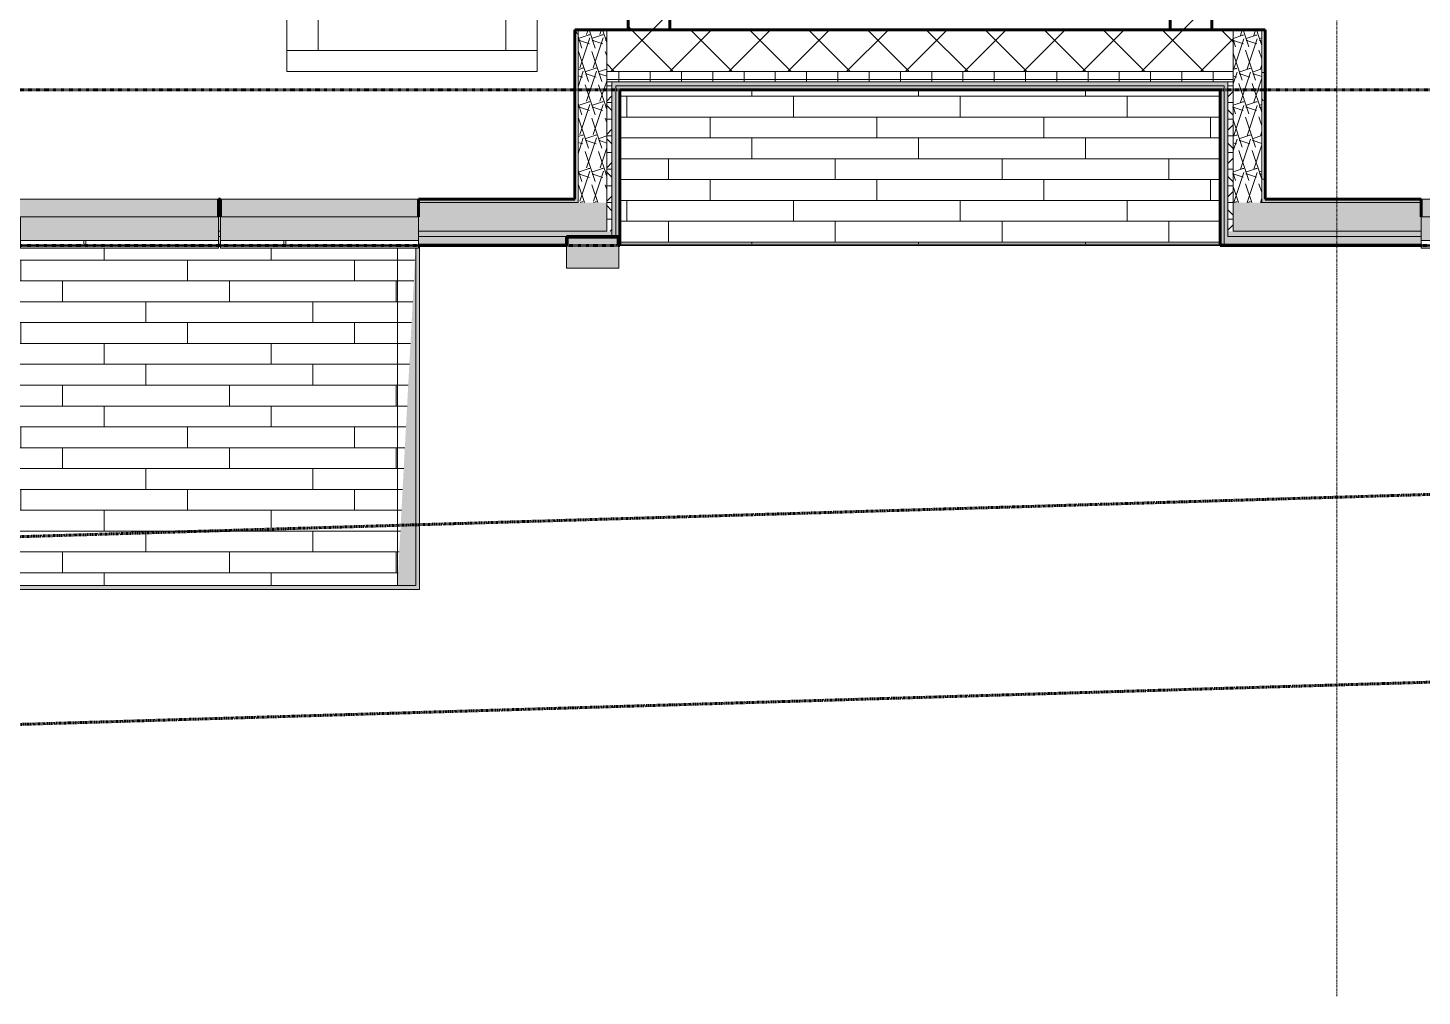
# Model space of a CAD drawing. Header units: inches. Extents: x -4061 to -1937, y 9836 to 11171.
# Drawn here: x -2751.5 to -2484, y 9836.2 to 10022 of the extents above; entities that cross this region are included whole.
import ezdxf

# ---------------------------------------------------------------- set-up
doc = ezdxf.new("R2010")
doc.units = ezdxf.units.IN
doc.header["$MEASUREMENT"] = 0
for name, pattern in [('Dash 1_16_', [0.125, 0.0625, -0.0625]), ('Double Dash 3_8_', [1, 0.375, -0.125, 0.125, -0.125, 0.125, -0.125]), ('Grid Line 1_2_', [0.875, 0.5, -0.125, 0.125, -0.125])]:
    doc.linetypes.add(name, pattern=pattern)
for name, color, linetype, lineweight in [('0-1', 7, 'Continuous', 5), ('0-2', 250, 'Continuous', 9), ('0-3', 10, 'Double Dash 3_8_', 60), ('A-CLNG-1', 7, 'Continuous', 18), ('A-CLNG-PATT-1', 35, 'Continuous', 18), ('A-FLOR-2', 7, 'Continuous', 18), ('A-FLOR-PATT-1', 251, 'Continuous', 9), ('A-GENM-1', 247, 'Continuous', 9), ('A-GENM-2', 10, 'Continuous', 60), ('A-GENM-3', 250, 'Continuous', 9), ('A-GLAZ-1', 27, 'Continuous', 18), ('A-GLAZ-2', 7, 'Continuous', 18), ('A-GLAZ-5', 251, 'Continuous', 9), ('A-WALL-1', 8, 'Continuous', 5), ('A-WALL-2', 10, 'Continuous', 60), ('A-WALL-3', 7, 'Continuous', 18), ('A-WALL-5', 23, 'Continuous', 18), ('A-WALL-6', 243, 'Continuous', 5), ('A-WALL-7', 9, 'Continuous', 18), ('A-WALL-PATT-2', 253, 'Continuous', 9), ('A-WALL-PATT-3', 252, 'Continuous', 9), ('C-PROP-LINE-1', 10, 'Double Dash 3_8_', 60), ('C-PROP-LINE-2', 91, 'Dash 1_16_', 60), ('I-FURN', 30, 'Continuous', 9), ('I-FURN-1', 250, 'Continuous', 9), ('S-GRID-1', 1, 'Grid Line 1_2_', 9)]:
    doc.layers.add(name, color=color, linetype=linetype, lineweight=lineweight)
pattern_1 = [(0, (-88.066, -241.96), (20.48, 5.12), [0.845, -14.515, 0.845, -14.515, -81.92]), (0, (-88.066, -241.96), (20.48, 5.12), [-30.72, 0.845, -29.875, 0.845, -14.515, -35.84]), (0, (-88.066, -241.96), (20.48, 5.12), [-76.8, 0.845, -9.395, 0.845, -24.755]), (120, (-80.386, -239.4), (-14.67405, 15.1762003), [0.845, -14.515, 0.845, -14.515, -81.92]), (120, (-80.386, -239.4), (-14.67405, 15.1762003), [-30.72, 0.845, -29.875, 0.845, -14.515, -35.84]), (120, (-80.386, -239.4), (-14.67405, 15.1762003), [-76.8, 0.845, -9.395, 0.845, -24.755]), (240, (-77.826, -229.16), (-5.80595, -20.2962003), [0.845, -14.515, 0.845, -14.515, -81.92]), (240, (-77.826, -229.16), (-5.80595, -20.2962003), [-30.72, 0.845, -29.875, 0.845, -14.515, -35.84]), (240, (-77.826, -229.16), (-5.80595, -20.2962003), [-76.8, 0.845, -9.395, 0.845, -24.755])]
pattern_2 = [(161.57, (-87.746, -241.64), (-2.560496185, -0.000537386), [0, -18.214, 2.022, 0]), (18.43, (-88.386, -241.64), (-2.560496185, 0.000537386), [0, -18.214, 2.022, 0]), (108.43, (-87.746, -241.64), (1.27922091, -6.400876726), [6.07, -14.166]), (71.57, (-88.386, -241.64), (1.27922091, 6.400876726), [6.07, -14.166])]
pattern_3 = [(0, (-88.066, -241.96), (0, 3.199), []), (315, (-88.066, -241.96), (3.1989511, 0), [4.524, -4.524]), (45, (-88.066, -241.96), (3.1989511, 0), [4.524, -4.524])]
pattern_4 = [(45, (-88.066, -241.96), (-5.656854, 5.656854), []), (135, (-88.066, -241.96), (-5.656854, -5.656854), [])]

# ---------------------------------------------------------------- blocks, each defined once
blk = doc.blocks.new('Couch-Both_Arms-Generic - 2-1352635-ENLARGED RCP - 2ND FLOOR PLAN - WEST')
at = {"layer": 'I-FURN'}
for p, q in [((-24, 13.5), (24, 13.5)), ((-18, 13.5), (-24, 13.5)), ((-24, 13.5), (-24, -17.5)), ((18, 13.5), (-18, 13.5)), ((-18, 13.5), (-18, -18.5)), ((-18, -17.5), (-18, 13.5)), ((18, -18.5), (18, 13.5)), ((24, 13.5), (18, 13.5)), ((18, 13.5), (18, -17.5)), ((24, -17.5), (24, 13.5)), ((-24, -17.5), (-18, -17.5)), ((-18, -18.5), (18, -18.5)), ((18, -17.5), (24, -17.5))]:
    blk.add_line(p, q, dxfattribs=at)
at = {"layer": 'I-FURN-1'}
for p, q in [((24, 17.5), (-24, 17.5)), ((-24, 17.5), (-24, -17.5)), ((24, -17.5), (24, 17.5)), ((-24, -17.5), (24, -17.5))]:
    blk.add_line(p, q, dxfattribs=at)
blk = doc.blocks.new('CTR - 1st Phase - Unit Layouts_rvt-1-ENLARGED RCP - 2ND FLOOR PLAN - WEST')
at = {"layer": '0-2', "rotation": 180}
blk.add_blockref('Couch-Both_Arms-Generic - 2-1352635-ENLARGED RCP - 2ND FLOOR PLAN - WEST', (-2677.77, 10031.09), dxfattribs=at)
blk = doc.blocks.new('_THE_ WINDOW _ DOOR - Window - 2nd Floor-2113400-ENLARGED RCP - 2ND FLOOR PLAN - WEST')
at = {"layer": 'A-GLAZ-1'}
h = blk.add_hatch(color=256, dxfattribs=at)
h.paths.add_polyline_path([(-19.01, -4.94), (19.01, -4.94), (19.01, -4.44), (-19.01, -4.44)], flags=0)
h.paths.add_polyline_path([(-4.15, -3.44), (19.01, -3.44), (19.01, 1.06), (-19.01, 1.06), (-19.01, -3.44)], flags=0)
at = {"layer": 'A-GLAZ-5'}
h = blk.add_hatch(dxfattribs=at)
h.set_pattern_fill('FP_10', color=256, style=0, pattern_type=2)
h.set_pattern_definition([(0, (25.74, -1.51), (-38.4, 120.38), [0.392, -38.007]), (0, (25.74, -1.12), (-38.4, 120.38), [0.392, -38.007]), (0, (25.74, 14.85), (-38.4, 120.38), [0.392, -38.007]), (0, (25.74, 15.24), (-38.4, 120.38), [0.392, -38.007]), (0, (25.74, 31.2), (-38.4, 120.38), [0.393, -38.008]), (0, (25.74, 31.6), (-38.4, 120.38), [0.393, -38.008]), (0, (25.74, 47.56), (-38.4, 120.38), [0.393, -38.008]), (0, (25.74, 47.95), (-38.4, 120.38), [0.393, -38.008]), (0, (25.74, 63.92), (-38.4, 120.38), [0.393, -38.008]), (0, (25.74, 64.31), (-38.4, 120.38), [0.393, -38.008]), (0, (25.74, 80.28), (-38.4, 120.38), [0.393, -38.008]), (0, (25.74, 80.67), (-38.4, 120.38), [0.393, -38.008]), (0, (25.74, 96.63), (-38.4, 120.38), [0.393, -38.008]), (0, (25.74, 97.03), (-38.4, 120.38), [0.393, -38.008]), (0, (25.74, 112.99), (-38.4, 120.38), [0.392, -38.007]), (0, (25.74, 113.38), (-38.4, 120.38), [0.392, -38.007]), (0, (43.19, -1.51), (-38.4, 120.38), [0.393, -38.008]), (0, (43.19, -1.12), (-38.4, 120.38), [0.393, -38.008]), (0, (43.19, 14.85), (-38.4, 120.38), [0.393, -38.008]), (0, (43.19, 15.24), (-38.4, 120.38), [0.393, -38.008]), (0, (43.19, 31.2), (-38.4, 120.38), [0.393, -38.008]), (0, (43.19, 31.6), (-38.4, 120.38), [0.393, -38.008]), (0, (43.19, 47.56), (-38.4, 120.38), [0.393, -38.008]), (0, (43.19, 47.95), (-38.4, 120.38), [0.393, -38.008]), (0, (43.19, 63.92), (-38.4, 120.38), [0.393, -38.008]), (0, (43.19, 64.31), (-38.4, 120.38), [0.393, -38.008]), (0, (43.19, 80.28), (-38.4, 120.38), [0.393, -38.008]), (0, (43.19, 80.67), (-38.4, 120.38), [0.393, -38.008]), (0, (43.19, 96.63), (-38.4, 120.38), [0.393, -38.008]), (0, (43.19, 97.03), (-38.4, 120.38), [0.393, -38.008]), (0, (43.19, 112.99), (-38.4, 120.38), [0.392, -38.007]), (0, (43.19, 113.38), (-38.4, 120.38), [0.392, -38.007]), (0, (60.64, -1.51), (-38.4, 120.38), [0.392, -38.007]), (0, (60.64, -1.12), (-38.4, 120.38), [0.392, -38.007]), (0, (60.64, 14.85), (-38.4, 120.38), [0.392, -38.007]), (0, (60.64, 15.24), (-38.4, 120.38), [0.392, -38.007]), (0, (60.64, 31.2), (-38.4, 120.38), [0.392, -38.007]), (0, (60.64, 31.6), (-38.4, 120.38), [0.392, -38.007]), (0, (60.64, 47.56), (-38.4, 120.38), [0.392, -38.007]), (0, (60.64, 47.95), (-38.4, 120.38), [0.392, -38.007]), (0, (60.64, 63.92), (-38.4, 120.38), [0.392, -38.007]), (0, (60.64, 64.31), (-38.4, 120.38), [0.392, -38.007]), (0, (60.64, 80.28), (-38.4, 120.38), [0.392, -38.007]), (0, (60.64, 80.67), (-38.4, 120.38), [0.392, -38.007]), (0, (60.64, 96.63), (-38.4, 120.38), [0.392, -38.007]), (0, (60.64, 97.03), (-38.4, 120.38), [0.392, -38.007]), (0, (60.64, 112.99), (-38.4, 120.38), [0.392, -38.007]), (0, (60.64, 113.38), (-38.4, 120.38), [0.392, -38.007]), (90, (24, -4.063), (-38.4, 2e-15), [120, -0.375]), (90, (24.375, -4.063), (-38.4, 2e-15), [120, -0.375]), (90, (25.74, -1.51), (-38.4, 2e-15), [0.392, -119.982]), (90, (25.74, 14.848), (-38.4, 2e-15), [0.393, -119.983]), (90, (25.74, 31.206), (-38.4, 2e-15), [0.392, -119.982]), (90, (25.74, 47.563), (-38.4, 2e-15), [0.392, -119.982]), (90, (25.74, 63.92), (-38.4, 2e-15), [0.392, -119.982]), (90, (25.74, 80.277), (-38.4, 2e-15), [0.392, -119.982]), (90, (25.74, 96.634), (-38.4, 2e-15), [0.392, -119.982]), (90, (25.74, 112.99), (-38.4, 2e-15), [0.392, -119.982]), (90, (26.134, -1.51), (-38.4, 2e-15), [0.392, -119.982]), (90, (26.134, 14.848), (-38.4, 2e-15), [0.393, -119.983]), (90, (26.134, 31.206), (-38.4, 2e-15), [0.392, -119.982]), (90, (26.134, 47.563), (-38.4, 2e-15), [0.392, -119.982]), (90, (26.134, 63.92), (-38.4, 2e-15), [0.392, -119.982]), (90, (26.134, 80.277), (-38.4, 2e-15), [0.392, -119.982]), (90, (26.134, 96.634), (-38.4, 2e-15), [0.392, -119.982]), (90, (26.134, 112.99), (-38.4, 2e-15), [0.392, -119.982]), (90, (43.19, -1.51), (-38.4, 2e-15), [0.392, -119.982]), (90, (43.19, 14.848), (-38.4, 2e-15), [0.393, -119.983]), (90, (43.19, 31.206), (-38.4, 2e-15), [0.392, -119.982]), (90, (43.19, 47.563), (-38.4, 2e-15), [0.392, -119.982]), (90, (43.19, 63.92), (-38.4, 2e-15), [0.392, -119.982]), (90, (43.19, 80.277), (-38.4, 2e-15), [0.392, -119.982]), (90, (43.19, 96.634), (-38.4, 2e-15), [0.392, -119.982]), (90, (43.19, 112.99), (-38.4, 2e-15), [0.392, -119.982]), (90, (43.584, -1.51), (-38.4, 2e-15), [0.392, -119.982]), (90, (43.584, 14.848), (-38.4, 2e-15), [0.393, -119.983]), (90, (43.584, 31.206), (-38.4, 2e-15), [0.392, -119.982]), (90, (43.584, 47.563), (-38.4, 2e-15), [0.392, -119.982]), (90, (43.584, 63.92), (-38.4, 2e-15), [0.392, -119.982]), (90, (43.584, 80.277), (-38.4, 2e-15), [0.392, -119.982]), (90, (43.584, 96.634), (-38.4, 2e-15), [0.392, -119.982]), (90, (43.584, 112.99), (-38.4, 2e-15), [0.392, -119.982]), (90, (60.64, -1.51), (-38.4, 2e-15), [0.392, -119.982]), (90, (60.64, 14.848), (-38.4, 2e-15), [0.392, -119.982]), (90, (60.64, 31.206), (-38.4, 2e-15), [0.392, -119.982]), (90, (60.64, 47.563), (-38.4, 2e-15), [0.392, -119.982]), (90, (60.64, 63.92), (-38.4, 2e-15), [0.392, -119.982]), (90, (60.64, 80.277), (-38.4, 2e-15), [0.392, -119.982]), (90, (60.64, 96.634), (-38.4, 2e-15), [0.392, -119.982]), (90, (60.64, 112.99), (-38.4, 2e-15), [0.392, -119.982]), (90, (61.034, -1.51), (-38.4, 2e-15), [0.392, -119.982]), (90, (61.034, 14.848), (-38.4, 2e-15), [0.392, -119.982]), (90, (61.034, 31.206), (-38.4, 2e-15), [0.392, -119.982]), (90, (61.034, 47.563), (-38.4, 2e-15), [0.392, -119.982]), (90, (61.034, 63.92), (-38.4, 2e-15), [0.392, -119.982]), (90, (61.034, 80.277), (-38.4, 2e-15), [0.392, -119.982]), (90, (61.034, 96.634), (-38.4, 2e-15), [0.392, -119.982]), (90, (61.034, 112.99), (-38.4, 2e-15), [0.392, -119.982]), (180, (62.4, -4.44), (-38.4, 120.38), [38.025, -0.375]), (180, (62.4, -4.06), (-38.4, 120.38), [38.025, -0.375])])
h.paths.add_polyline_path([(-4.15, -4.44), (19.01, -4.44), (19.01, -3.44), (-19.01, -3.44), (-19.01, -4.44)], flags=0)
at = {"layer": 'A-GLAZ-2'}
for p, q in [((19.01, 1.06), (-19.01, 1.06)), ((-19.01, 1.06), (-19.01, -3.44)), ((19.01, 1.06), (19.01, -3.44)), ((19.01, -3.44), (-19.01, -3.44)), ((-19.01, -3.44), (-19.01, -4.44)), ((-19.01, -4.44), (-19.01, -4.94)), ((-19.01, -4.44), (19.01, -4.44)), ((-19.01, -4.94), (19.01, -4.94)), ((19.01, -3.44), (19.01, -4.44)), ((19.01, -4.44), (19.01, -4.94))]:
    blk.add_line(p, q, dxfattribs=at)
blk = doc.blocks.new('Family1 - SCUPPER-2162046-ENLARGED RCP - 2ND FLOOR PLAN - WEST')
at = {"layer": 'A-GENM-1'}
for points in [[(5, 8.81), (-5, 8.81), (-5, 4.44), (-4.88, 4.44), (-4.88, 2.81), (4.87, 2.81), (4.87, 4.44), (5, 4.44), (5, 5.38)], [(-5, 4.44), (-5, 2.69), (5, 2.69), (5, 4.44), (4.87, 4.44), (4.87, 2.81), (-4.88, 2.84), (-4.88, 4.44)]]:
    blk.add_hatch(color=256, dxfattribs=at).paths.add_polyline_path(points, flags=0)
at = {"layer": 'A-GENM-2'}
for p, q in [((-5, 2.69), (-5, 4.44)), ((-5, 4.44), (-4.88, 4.44)), ((5, 2.69), (-5, 2.69)), ((-4.88, 4.44), (-4.88, 2.81)), ((-4.88, 2.81), (4.87, 2.81)), ((4.87, 2.81), (4.87, 4.44)), ((4.87, 4.44), (5, 4.44)), ((5, 4.44), (5, 2.69))]:
    blk.add_line(p, q, dxfattribs=at)
at = {"layer": 'A-GENM-3'}
for p, q in [((5, 8.81), (-5, 8.81)), ((-5, 8.81), (-5, 4.44)), ((5, 8.81), (5, 4.44))]:
    blk.add_line(p, q, dxfattribs=at)
blk = doc.blocks.new('Family - ___-1878357-ENLARGED RCP - 2ND FLOOR PLAN - WEST')
at = {"layer": 'C-PROP-LINE-1'}
for p, q in [((-3867.12, 9890.98), (-2001.29, 9946.84)), ((-3325.27, 9871.18), (-2001.29, 9910.82))]:
    blk.add_line(p, q, dxfattribs=at)
blk = doc.blocks.new('CTR - 1st Phase - Shell_rvt-1-ENLARGED RCP - 2ND FLOOR PLAN - WEST')
at = {"layer": 'A-CLNG-PATT-1'}
h = blk.add_hatch(dxfattribs=at)
h.set_pattern_fill('FP_18', color=256, style=0, pattern_type=2)
h.set_pattern_definition([(0, (18195.43, 165720.841), (0, -4), []), (270, (18195.43, 165720.841), (-8, -8), [4, -28]), (270, (18211.43, 165716.841), (-8, -8), [4, -28])])
h.paths.add_polyline_path([(-2614.45, 9980.44), (-2522.72, 9980.44), (-2522.72, 10010.09), (-2637.92, 10010.09), (-2637.92, 9980.44)], flags=0)
at = {"layer": 'A-FLOR-PATT-1'}
h = blk.add_hatch(dxfattribs=at)
h.set_pattern_fill('FP_12', color=256, style=0, pattern_type=2)
h.set_pattern_definition([(180, (-2784.832, 31797.395), (5e-16, 4), []), (90, (-2784.832, 31797.395), (8, 8), [4, -28]), (90, (-2800.832, 31801.395), (8, 8), [4, -28])])
h.paths.add_polyline_path([(-2786.9, 9914.94), (-2680.57, 9914.94), (-2677.09, 9979.69), (-2714.54, 9979.69), (-2714.54, 9980), (-2714.91, 9980), (-2714.91, 9979.69), (-2752.94, 9979.69), (-2752.94, 9980), (-2790.4, 9980), (-2788.59, 9946.35)], flags=0)
at = {"layer": 'A-WALL-1'}
for points in [[(-2639.24, 9981.94), (-2638.67, 9981.94), (-2638.67, 10011.59), (-2639.42, 10011.59), (-2639.42, 9981.94)], [(-2638.67, 10010.84), (-2521.97, 10010.84), (-2521.97, 10011.59), (-2638.67, 10011.59), (-2638.67, 10011.04)], [(-2521.41, 9981.94), (-2521.22, 9981.94), (-2521.22, 10011.59), (-2521.97, 10011.59), (-2521.97, 9981.94)], [(-2714.91, 9985.69), (-2714.91, 9989.06), (-2752.94, 9989.06), (-2752.94, 9985.69), (-2716.91, 9985.69)], [(-2701.77, 9985.69), (-2676.51, 9985.69), (-2676.51, 9989.06), (-2714.54, 9989.06), (-2714.54, 9985.69), (-2712.54, 9985.69)], [(-2446.11, 9985.69), (-2446.11, 9989.06), (-2484.14, 9989.06), (-2484.14, 9985.69), (-2448.11, 9985.69)], [(-2522.72, 9980.19), (-2522.72, 9980.44), (-2637.92, 9980.44), (-2637.92, 9980.19), (-2522.85, 9980.19)]]:
    blk.add_hatch(color=256, dxfattribs=at).paths.add_polyline_path(points, flags=0)
h = blk.add_hatch(color=256, dxfattribs=at)
h.paths.add_polyline_path([(-3858.91, 9980.44), (-3828.14, 9980.44), (-3828.14, 9981.94), (-3858.97, 9981.94), (-3858.97, 9980.44)], flags=0)
h.paths.add_polyline_path([(-3622, 9980.44), (-3597.74, 9980.44), (-3597.74, 9981.94), (-3636.51, 9981.94), (-3636.51, 9980.44)], flags=0)
h.paths.add_polyline_path([(-3712.75, 9980.44), (-3674.54, 9980.44), (-3674.54, 9981.94), (-3790.11, 9981.94), (-3790.11, 9980.44), (-3718.14, 9980.44)], flags=0)
h.paths.add_polyline_path([(-3472.87, 9980.44), (-3405.74, 9980.44), (-3405.74, 9981.94), (-3482.91, 9981.94), (-3482.91, 9980.44)], flags=0)
h.paths.add_polyline_path([(-3559.71, 9980.44), (-3559.34, 9980.44), (-3559.34, 9981.94), (-3559.71, 9981.94), (-3559.71, 9981.19)], flags=0)
h.paths.add_polyline_path([(-3549.34, 9980.44), (-3520.94, 9980.44), (-3520.94, 9981.94), (-3549.34, 9981.94), (-3549.34, 9981.19)], flags=0)
h.paths.add_polyline_path([(-3300.91, 9980.44), (-3300.91, 9981.94), (-3367.71, 9981.94), (-3367.71, 9980.44), (-3350.24, 9980.44)], flags=0)
h.paths.add_polyline_path([(-3136.94, 9980.44), (-3136.94, 9981.94), (-3137.31, 9981.94), (-3137.31, 9980.44)], flags=0)
h.paths.add_polyline_path([(-3214.11, 9980.44), (-3175.34, 9980.44), (-3175.34, 9981.94), (-3214.11, 9981.94)], flags=0)
h.paths.add_polyline_path([(-3098.91, 9980.44), (-3060.14, 9980.44), (-3060.14, 9981.94), (-3098.91, 9981.94), (-3098.91, 9981.19)], flags=0)
h.paths.add_polyline_path([(-3290.54, 9980.44), (-3290.54, 9981.94), (-3290.91, 9981.94), (-3290.91, 9980.44)], flags=0)
h.paths.add_polyline_path([(-3252.51, 9980.44), (-3252.14, 9980.44), (-3252.14, 9981.94), (-3252.51, 9981.94), (-3252.51, 9981.19)], flags=0)
h.paths.add_polyline_path([(-2944.94, 9980.44), (-2944.94, 9981.94), (-2983.71, 9981.94), (-2983.71, 9980.44), (-2945.12, 9980.44)], flags=0)
h.paths.add_polyline_path([(-2906.54, 9980.44), (-2906.54, 9981.94), (-2934.94, 9981.94), (-2934.94, 9980.44), (-2921.03, 9980.44)], flags=0)
h.paths.add_polyline_path([(-2868.14, 9980.44), (-2868.14, 9981.94), (-2868.51, 9981.94), (-2868.51, 9980.44)], flags=0)
h.paths.add_polyline_path([(-3022.11, 9980.44), (-3021.74, 9980.44), (-3021.74, 9981.94), (-3022.11, 9981.94), (-3022.11, 9981.19)], flags=0)
h.paths.add_polyline_path([(-2675.76, 9980.44), (-2648.11, 9980.44), (-2648.11, 9981.94), (-2676.51, 9981.94), (-2676.51, 9980.44), (-2676.32, 9980.44)], flags=0)
h.paths.add_polyline_path([(-2790.4, 9980.44), (-2752.94, 9980.44), (-2752.94, 9981.94), (-2830.11, 9981.94), (-2830.11, 9980.44), (-2791.15, 9980.44)], flags=0)
h.paths.add_polyline_path([(-2484.14, 9980.44), (-2484.14, 9981.94), (-2521.97, 9981.94), (-2521.97, 9980.44), (-2491.82, 9980.44)], flags=0)
h.paths.add_polyline_path([(-2714.91, 9980.44), (-2714.54, 9980.44), (-2714.54, 9981.94), (-2714.91, 9981.94), (-2714.91, 9981.19)], flags=0)
h.paths.add_polyline_path([(-2330.54, 9980.44), (-2292.14, 9980.44), (-2292.14, 9981.94), (-2330.54, 9981.94), (-2330.54, 9981.19)], flags=0)
h.paths.add_polyline_path([(-2445.36, 9980.44), (-2445.36, 9981.94), (-2446.11, 9981.94), (-2446.11, 9980.44)], flags=0)
h.paths.add_polyline_path([(-2368.56, 9980.44), (-2368.56, 9981.94), (-2369.31, 9981.94), (-2369.31, 9980.44), (-2369.18, 9980.44)], flags=0)
h.paths.add_polyline_path([(-2253.74, 9980.44), (-2253.74, 9981.94), (-2254.11, 9981.94), (-2254.11, 9980.44)], flags=0)
h.paths.add_polyline_path([(-2407.34, 9980.44), (-2379.31, 9980.44), (-2379.31, 9981.94), (-2407.34, 9981.94), (-2407.34, 9981.19)], flags=0)
h.paths.add_polyline_path([(-2215.71, 9980.44), (-2176.94, 9980.44), (-2176.94, 9981.94), (-2215.71, 9981.94), (-2215.71, 9981.19)], flags=0)
h.paths.add_polyline_path([(-2100.51, 9980.44), (-2068.17, 9980.44), (-2068.17, 9981.94), (-2100.51, 9981.94), (-2100.51, 9981.19)], flags=0)
h.paths.add_polyline_path([(-2138.54, 9980.44), (-2138.54, 9981.94), (-2138.91, 9981.94), (-2138.91, 9980.44)], flags=0)
at = {"layer": 'A-WALL-5'}
for points in [[(-2637.92, 9980.44), (-2637.92, 10010.84), (-2638.67, 10010.84), (-2638.67, 9981.94), (-2638.11, 9981.94), (-2638.11, 9980.44), (-2637.99, 9980.44)], [(-2526.81, 10010.09), (-2522.72, 10010.09), (-2522.75, 10010.84), (-2637.92, 10010.84), (-2637.92, 10010.09), (-2528.28, 10010.09)]]:
    blk.add_hatch(color=256, dxfattribs=at).paths.add_polyline_path(points, flags=0)
at = {"layer": 'A-WALL-6'}
for points in [[(-2521.97, 9980.44), (-2521.97, 10010.84), (-2522.72, 10010.84), (-2522.72, 9980.44)], [(-2677.07, 9914.19), (-2676.32, 9914.19), (-2676.32, 9980), (-2676.51, 9980), (-2676.51, 9979.69), (-2677.09, 9979.69), (-2680.57, 9914.94), (-2680.57, 9914.19)], [(-2786.9, 9914.19), (-2680.57, 9914.19), (-2680.57, 9914.94), (-2786.9, 9914.94)]]:
    blk.add_hatch(color=256, dxfattribs=at).paths.add_polyline_path(points, flags=0)
at = {"layer": 'A-WALL-7'}
h = blk.add_hatch(color=256, dxfattribs=at)
h.paths.add_polyline_path([(-3858.97, 9980.19), (-3828.14, 9980.19), (-3828.14, 9980.44), (-3860.47, 9980.44), (-3860.47, 9980.19), (-3859.14, 9980.19)], flags=0)
h.paths.add_polyline_path([(-3712, 9980.19), (-3674.54, 9980.19), (-3674.54, 9980.44), (-3790.11, 9980.44), (-3790.11, 9980.19), (-3712.75, 9980.19)], flags=0)
h.paths.add_polyline_path([(-3636.51, 9980.19), (-3597.74, 9980.19), (-3597.74, 9980.44), (-3636.51, 9980.44)], flags=0)
h.paths.add_polyline_path([(-3534.19, 9980.19), (-3520.94, 9980.19), (-3520.94, 9980.44), (-3549.34, 9980.44), (-3549.34, 9980.19)], flags=0)
h.paths.add_polyline_path([(-3559.71, 9980.19), (-3559.34, 9980.19), (-3559.34, 9980.44), (-3559.71, 9980.44)], flags=0)
h.paths.add_polyline_path([(-3405.74, 9980.19), (-3405.74, 9980.44), (-3482.91, 9980.44), (-3482.91, 9980.19), (-3472.87, 9980.19)], flags=0)
h.paths.add_polyline_path([(-3367.71, 9980.19), (-3300.91, 9980.19), (-3300.91, 9980.44), (-3367.71, 9980.44)], flags=0)
h.paths.add_polyline_path([(-3179.96, 9980.19), (-3175.34, 9980.19), (-3175.34, 9980.44), (-3214.11, 9980.44), (-3214.11, 9980.19)], flags=0)
h.paths.add_polyline_path([(-3290.54, 9980.19), (-3290.54, 9980.44), (-3290.91, 9980.44), (-3290.91, 9980.19)], flags=0)
h.paths.add_polyline_path([(-3252.14, 9980.19), (-3252.14, 9980.44), (-3252.51, 9980.44), (-3252.51, 9980.19)], flags=0)
h.paths.add_polyline_path([(-2906.54, 9980.19), (-2906.54, 9980.44), (-2934.94, 9980.44), (-2934.94, 9980.19), (-2921.03, 9980.19)], flags=0)
h.paths.add_polyline_path([(-2830.11, 9980.19), (-2752.94, 9980.19), (-2752.94, 9980.44), (-2830.11, 9980.44)], flags=0)
h.paths.add_polyline_path([(-2945.87, 9980.19), (-2944.94, 9980.19), (-2944.94, 9980.44), (-2983.71, 9980.44), (-2983.71, 9980.19), (-2949.37, 9980.19)], flags=0)
h.paths.add_polyline_path([(-2868.14, 9980.19), (-2868.14, 9980.44), (-2868.51, 9980.44), (-2868.51, 9980.19)], flags=0)
h.paths.add_polyline_path([(-3021.74, 9980.19), (-3021.74, 9980.44), (-3022.11, 9980.44), (-3022.11, 9980.19)], flags=0)
h.paths.add_polyline_path([(-3137.31, 9980.19), (-3136.94, 9980.19), (-3136.94, 9980.44), (-3137.31, 9980.44)], flags=0)
h.paths.add_polyline_path([(-3060.14, 9980.19), (-3060.14, 9980.44), (-3098.91, 9980.44), (-3098.91, 9980.19)], flags=0)
h.paths.add_polyline_path([(-2675.76, 9980.19), (-2648.11, 9980.19), (-2648.11, 9980.44), (-2676.51, 9980.44), (-2676.51, 9980.19), (-2676.32, 9980.19)], flags=0)
h.paths.add_polyline_path([(-2521.22, 9980.19), (-2484.14, 9980.19), (-2484.14, 9980.44), (-2522.72, 9980.44), (-2522.72, 9980.19), (-2521.97, 9980.19)], flags=0)
h.paths.add_polyline_path([(-2637.92, 9980.19), (-2637.92, 9980.44), (-2638.11, 9980.44), (-2638.11, 9980.19)], flags=0)
h.paths.add_polyline_path([(-2714.54, 9980.19), (-2714.54, 9980.44), (-2714.91, 9980.44), (-2714.91, 9980.19)], flags=0)
h.paths.add_polyline_path([(-2330.52, 9980.19), (-2292.14, 9980.19), (-2292.14, 9980.44), (-2330.54, 9980.44), (-2330.54, 9980.19)], flags=0)
h.paths.add_polyline_path([(-2215.7, 9980.19), (-2176.94, 9980.19), (-2176.94, 9980.44), (-2215.71, 9980.44), (-2215.71, 9980.19)], flags=0)
h.paths.add_polyline_path([(-2368.56, 9980.19), (-2368.56, 9980.44), (-2369.31, 9980.44), (-2369.31, 9980.19), (-2369.18, 9980.19)], flags=0)
h.paths.add_polyline_path([(-2379.31, 9980.19), (-2379.31, 9980.44), (-2407.34, 9980.44), (-2407.34, 9980.19)], flags=0)
h.paths.add_polyline_path([(-2253.74, 9980.19), (-2253.74, 9980.44), (-2254.11, 9980.44), (-2254.11, 9980.19)], flags=0)
h.paths.add_polyline_path([(-2445.36, 9980.19), (-2445.36, 9980.44), (-2446.11, 9980.44), (-2446.11, 9980.19)], flags=0)
h.paths.add_polyline_path([(-2067.92, 9980.19), (-2067.92, 9980.44), (-2100.51, 9980.44), (-2100.51, 9980.19), (-2068.17, 9980.19)], flags=0)
h.paths.add_polyline_path([(-2138.54, 9980.19), (-2138.54, 9980.44), (-2138.91, 9980.44), (-2138.91, 9980.19)], flags=0)
at = {"layer": 'A-WALL-PATT-2'}
h = blk.add_hatch(dxfattribs=at)
h.set_pattern_fill('FP_1', color=256, style=0, pattern_type=2)
h.set_pattern_definition(pattern_1)
h.paths.add_polyline_path([(-2645.92, 9989.06), (-2645.92, 10021.59), (-2646.55, 10021.59), (-2646.55, 9989.06)], flags=0)
h = blk.add_hatch(dxfattribs=at)
h.set_pattern_fill('FP_4', color=256, style=0, pattern_type=2)
h.set_pattern_definition(pattern_2)
h.paths.add_polyline_path([(-2645.92, 9988.44), (-2640.42, 9988.44), (-2640.42, 10021.59), (-2645.92, 10021.59), (-2645.92, 9989.06)], flags=0)
h = blk.add_hatch(dxfattribs=at)
h.set_pattern_fill('FP_4', color=256, style=0, pattern_type=2)
h.set_pattern_definition(pattern_2)
h.paths.add_polyline_path([(-2519.77, 9988.44), (-2514.72, 9988.44), (-2514.72, 10021.59), (-2520.22, 10021.59), (-2520.22, 9988.44)], flags=0)
h = blk.add_hatch(dxfattribs=at)
h.set_pattern_fill('FP_1', color=256, style=0, pattern_type=2)
h.set_pattern_definition(pattern_1)
h.paths.add_polyline_path([(-2514.72, 9989.06), (-2514.1, 9989.06), (-2514.1, 10021.59), (-2514.72, 10021.59), (-2514.72, 10011.59)], flags=0)
h = blk.add_hatch(dxfattribs=at)
h.set_pattern_fill('FP_21', color=256, style=0, pattern_type=2)
h.set_pattern_definition([(0, (-88.066, -241.96), (0, 6), []), (90, (-88.066, -241.96), (-6, 4e-16), [])])
h.paths.add_polyline_path([(-2640.42, 10011.59), (-2520.22, 10011.59), (-2520.22, 10013.59), (-2640.42, 10013.59), (-2640.42, 10012.13)], flags=0)
h = blk.add_hatch(dxfattribs=at)
h.set_pattern_fill('FP_3', color=256, style=0, pattern_type=2)
h.set_pattern_definition(pattern_3)
h.paths.add_polyline_path([(-2639.42, 9982.94), (-2639.42, 10011.59), (-2640.42, 10011.59), (-2640.42, 9982.94)], flags=0)
h = blk.add_hatch(dxfattribs=at)
h.set_pattern_fill('FP_3', color=256, style=0, pattern_type=2)
h.set_pattern_definition(pattern_3)
h.paths.add_polyline_path([(-2521.22, 9982.94), (-2520.22, 9982.94), (-2520.22, 10011.59), (-2521.22, 10011.59), (-2521.22, 9982.97)], flags=0)
h = blk.add_hatch(dxfattribs=at)
h.set_pattern_fill('FP_4', color=256, style=0, pattern_type=2)
h.set_pattern_definition(pattern_2)
h.paths.add_polyline_path([(-3852.47, 9982.94), (-3828.14, 9982.94), (-3828.14, 9988.44), (-3852.47, 9988.44), (-3852.47, 9983.44)], flags=0)
h.paths.add_polyline_path([(-3790.11, 9982.94), (-3674.54, 9982.94), (-3674.54, 9988.44), (-3790.11, 9988.44), (-3790.11, 9983.94)], flags=0)
h.paths.add_polyline_path([(-2752.94, 9982.94), (-2752.94, 9988.44), (-2830.11, 9988.44), (-2830.11, 9982.94), (-2798.4, 9982.94)], flags=0)
h.paths.add_polyline_path([(-2714.91, 9982.94), (-2714.54, 9982.94), (-2714.54, 9988.44), (-2714.91, 9988.44), (-2714.91, 9985.69)], flags=0)
h.paths.add_polyline_path([(-2640.42, 9982.94), (-2640.42, 9988.44), (-2676.51, 9988.44), (-2676.51, 9982.94), (-2675.76, 9982.94)], flags=0)
h.paths.add_polyline_path([(-2906.54, 9982.94), (-2906.54, 9988.44), (-2983.71, 9988.44), (-2983.71, 9982.94), (-2921.03, 9982.94)], flags=0)
h.paths.add_polyline_path([(-2868.51, 9982.94), (-2868.14, 9982.94), (-2868.14, 9988.44), (-2868.51, 9988.44), (-2868.51, 9983.94)], flags=0)
h.paths.add_polyline_path([(-3636.51, 9982.94), (-3597.74, 9982.94), (-3597.74, 9988.44), (-3636.51, 9988.44), (-3636.51, 9985.69)], flags=0)
h.paths.add_polyline_path([(-3021.74, 9982.94), (-3021.74, 9988.44), (-3022.11, 9988.44), (-3022.11, 9982.94)], flags=0)
h.paths.add_polyline_path([(-3559.71, 9982.94), (-3520.94, 9982.94), (-3520.94, 9988.44), (-3559.71, 9988.44), (-3559.71, 9985.69)], flags=0)
h.paths.add_polyline_path([(-3098.91, 9982.94), (-3060.14, 9982.94), (-3060.14, 9988.44), (-3098.91, 9988.44), (-3098.91, 9983.94)], flags=0)
h.paths.add_polyline_path([(-3136.94, 9982.94), (-3136.94, 9988.44), (-3137.31, 9988.44), (-3137.31, 9982.94)], flags=0)
h.paths.add_polyline_path([(-3175.34, 9982.94), (-3175.34, 9988.44), (-3214.11, 9988.44), (-3214.11, 9982.94)], flags=0)
h.paths.add_polyline_path([(-3252.14, 9982.94), (-3252.14, 9988.44), (-3252.51, 9988.44), (-3252.51, 9982.94)], flags=0)
h.paths.add_polyline_path([(-3482.91, 9982.94), (-3405.74, 9982.94), (-3405.74, 9988.44), (-3482.91, 9988.44), (-3482.91, 9983.94)], flags=0)
h.paths.add_polyline_path([(-3290.54, 9982.94), (-3290.54, 9988.44), (-3367.71, 9988.44), (-3367.71, 9982.94), (-3350.24, 9982.94)], flags=0)
h.paths.add_polyline_path([(-2520.22, 9982.94), (-2484.14, 9982.94), (-2484.14, 9988.44), (-2520.22, 9988.44), (-2520.22, 9983.94)], flags=0)
h.paths.add_polyline_path([(-2100.51, 9982.94), (-2070.67, 9982.94), (-2070.67, 9988.44), (-2100.51, 9988.44), (-2100.51, 9983.94)], flags=0)
h.paths.add_polyline_path([(-2445.36, 9982.94), (-2445.36, 9988.44), (-2446.11, 9988.44), (-2446.11, 9982.94)], flags=0)
h.paths.add_polyline_path([(-2138.54, 9982.94), (-2138.54, 9988.44), (-2138.91, 9988.44), (-2138.91, 9982.94)], flags=0)
h.paths.add_polyline_path([(-2185.24, 9982.94), (-2176.94, 9982.94), (-2176.94, 9988.44), (-2215.71, 9988.44), (-2215.71, 9982.94)], flags=0)
h.paths.add_polyline_path([(-2253.74, 9982.94), (-2253.74, 9988.44), (-2254.11, 9988.44), (-2254.11, 9982.94)], flags=0)
h.paths.add_polyline_path([(-2292.14, 9982.94), (-2292.14, 9988.44), (-2330.54, 9988.44), (-2330.54, 9982.94), (-2307.87, 9982.94)], flags=0)
h.paths.add_polyline_path([(-2407.34, 9982.94), (-2368.56, 9982.94), (-2368.56, 9988.44), (-2407.34, 9988.44), (-2407.34, 9985.69)], flags=0)
h = blk.add_hatch(dxfattribs=at)
h.set_pattern_fill('FP_1', color=256, style=0, pattern_type=2)
h.set_pattern_definition(pattern_1)
h.paths.add_polyline_path([(-3851.85, 9988.44), (-3828.14, 9988.44), (-3828.14, 9989.06), (-3851.85, 9989.06)], flags=0)
h.paths.add_polyline_path([(-3790.11, 9988.44), (-3674.54, 9988.44), (-3674.54, 9989.06), (-3790.11, 9989.06)], flags=0)
h.paths.add_polyline_path([(-3597.74, 9988.44), (-3597.74, 9989.06), (-3636.51, 9989.06), (-3636.51, 9988.44)], flags=0)
h.paths.add_polyline_path([(-3559.71, 9988.44), (-3523.5, 9988.44), (-3523.5, 9989.06), (-3559.71, 9989.06)], flags=0)
h.paths.add_polyline_path([(-3481.16, 9988.44), (-3405.74, 9988.44), (-3405.74, 9989.06), (-3481.16, 9989.05)], flags=0)
h.paths.add_polyline_path([(-3252.51, 9988.44), (-3252.14, 9988.44), (-3252.14, 9989.06), (-3252.51, 9989.06)], flags=0)
h.paths.add_polyline_path([(-3367.71, 9988.44), (-3290.54, 9988.44), (-3290.54, 9989.06), (-3335.72, 9989.06), (-3335.72, 9988.81), (-3341.72, 9988.81), (-3341.72, 9989.06), (-3367.71, 9989.06)], flags=0)
h.paths.add_polyline_path([(-3214.11, 9988.44), (-3175.34, 9988.44), (-3175.34, 9989.03), (-3176.5, 9989.03), (-3176.5, 9989.06), (-3214.11, 9989.06), (-3214.11, 9989.03)], flags=0)
h.paths.add_polyline_path([(-3136.94, 9988.44), (-3136.94, 9988.81), (-3137.31, 9988.81), (-3137.31, 9988.44)], flags=0)
h.paths.add_polyline_path([(-3060.14, 9988.44), (-3060.14, 9989.06), (-3097.75, 9989.05), (-3097.75, 9989.03), (-3098.91, 9989.03), (-3098.91, 9988.44), (-3097.75, 9988.44)], flags=0)
h.paths.add_polyline_path([(-3022.11, 9988.44), (-3021.74, 9988.44), (-3021.74, 9989.06), (-3022.11, 9989.06)], flags=0)
h.paths.add_polyline_path([(-2983.71, 9988.44), (-2906.54, 9988.44), (-2906.54, 9989.06), (-2932.52, 9989.06), (-2932.52, 9988.81), (-2938.52, 9988.81), (-2938.52, 9989.06), (-2983.71, 9989.06)], flags=0)
h.paths.add_polyline_path([(-2868.14, 9988.44), (-2868.14, 9988.96), (-2868.51, 9988.96), (-2868.51, 9988.44)], flags=0)
h.paths.add_polyline_path([(-2648.62, 9988.44), (-2645.92, 9988.44), (-2645.92, 9989.06), (-2676.51, 9989.06), (-2676.51, 9988.44), (-2675.76, 9988.44)], flags=0)
h.paths.add_polyline_path([(-2798.4, 9988.44), (-2752.94, 9988.44), (-2752.94, 9989.06), (-2801.12, 9989.06), (-2801.12, 9988.44)], flags=0)
h.paths.add_polyline_path([(-2714.54, 9988.44), (-2714.54, 9989.06), (-2714.91, 9989.06), (-2714.91, 9988.44)], flags=0)
h.paths.add_polyline_path([(-2445.36, 9988.44), (-2445.36, 9989.06), (-2446.11, 9989.06), (-2446.11, 9988.44)], flags=0)
h.paths.add_polyline_path([(-2485.21, 9988.44), (-2484.14, 9988.44), (-2484.14, 9989.06), (-2514.72, 9989.06), (-2514.72, 9988.44), (-2491.82, 9988.44)], flags=0)
h.paths.add_polyline_path([(-2403.95, 9988.44), (-2403.95, 9989.06), (-2407.34, 9989.06), (-2407.34, 9988.44)], flags=0)
h.paths.add_polyline_path([(-2368.56, 9988.44), (-2368.56, 9989.06), (-2399.2, 9989.06), (-2399.2, 9988.44), (-2369.18, 9988.44)], flags=0)
h.paths.add_polyline_path([(-2330.54, 9988.44), (-2297.07, 9988.44), (-2297.07, 9989.06), (-2330.54, 9989.06)], flags=0)
h.paths.add_polyline_path([(-2203.87, 9988.44), (-2176.94, 9988.44), (-2176.94, 9989.06), (-2215.71, 9989.06), (-2215.71, 9988.44), (-2204.87, 9988.44)], flags=0)
h.paths.add_polyline_path([(-2100.51, 9988.44), (-2076.17, 9988.44), (-2076.17, 9989.06), (-2100.51, 9989.06)], flags=0)
h.paths.add_polyline_path([(-2138.54, 9988.44), (-2138.54, 9989.06), (-2138.91, 9989.06), (-2138.91, 9988.44)], flags=0)
h.paths.add_polyline_path([(-2826.44, 9988.44), (-2805.87, 9988.44), (-2805.87, 9989.06), (-2828.37, 9989.06), (-2828.37, 9988.44)], flags=0)
h.paths.add_polyline_path([(-2292.14, 9988.44), (-2292.14, 9989.06), (-2292.32, 9989.06), (-2292.32, 9988.44)], flags=0)
h.paths.add_polyline_path([(-2253.74, 9988.44), (-2253.74, 9989.06), (-2254.11, 9989.06), (-2254.11, 9988.44)], flags=0)
h = blk.add_hatch(dxfattribs=at)
h.set_pattern_fill('FP_3', color=256, style=0, pattern_type=2)
h.set_pattern_definition(pattern_3)
h.paths.add_polyline_path([(-3857.97, 9981.94), (-3828.14, 9981.94), (-3828.14, 9982.94), (-3857.97, 9982.94)], flags=0)
h.paths.add_polyline_path([(-3602.17, 9981.94), (-3597.74, 9981.94), (-3597.74, 9982.94), (-3636.51, 9982.94), (-3636.51, 9981.94)], flags=0)
h.paths.add_polyline_path([(-3674.54, 9981.94), (-3674.54, 9982.94), (-3790.11, 9982.94), (-3790.11, 9981.94), (-3712, 9981.94)], flags=0)
h.paths.add_polyline_path([(-3367.71, 9981.94), (-3290.54, 9981.94), (-3290.54, 9982.94), (-3367.71, 9982.94)], flags=0)
h.paths.add_polyline_path([(-3520.94, 9981.94), (-3520.94, 9982.94), (-3559.71, 9982.94), (-3559.71, 9981.94), (-3534.19, 9981.94)], flags=0)
h.paths.add_polyline_path([(-3482.91, 9981.94), (-3405.74, 9981.94), (-3405.74, 9982.94), (-3482.91, 9982.94)], flags=0)
h.paths.add_polyline_path([(-3137.31, 9981.94), (-3136.94, 9981.94), (-3136.94, 9982.94), (-3137.31, 9982.94)], flags=0)
h.paths.add_polyline_path([(-3098.91, 9981.94), (-3060.14, 9981.94), (-3060.14, 9982.94), (-3098.91, 9982.94)], flags=0)
h.paths.add_polyline_path([(-3179.96, 9981.94), (-3175.34, 9981.94), (-3175.34, 9982.94), (-3214.11, 9982.94), (-3214.11, 9981.94)], flags=0)
h.paths.add_polyline_path([(-3252.14, 9981.94), (-3252.14, 9982.94), (-3252.51, 9982.94), (-3252.51, 9981.94)], flags=0)
h.paths.add_polyline_path([(-3022.11, 9981.94), (-3021.74, 9981.94), (-3021.74, 9982.94), (-3022.11, 9982.94)], flags=0)
h.paths.add_polyline_path([(-2921.03, 9981.94), (-2906.54, 9981.94), (-2906.54, 9982.94), (-2983.71, 9982.94), (-2983.71, 9981.94), (-2934.94, 9981.94)], flags=0)
h.paths.add_polyline_path([(-2868.51, 9981.94), (-2868.14, 9981.94), (-2868.14, 9982.94), (-2868.51, 9982.94)], flags=0)
h.paths.add_polyline_path([(-2520.22, 9981.94), (-2484.14, 9981.94), (-2484.14, 9982.94), (-2521.22, 9982.94), (-2521.22, 9981.94)], flags=0)
h.paths.add_polyline_path([(-2648.11, 9981.94), (-2639.42, 9981.94), (-2639.42, 9982.94), (-2676.51, 9982.94), (-2676.51, 9981.94), (-2675.76, 9981.94)], flags=0)
h.paths.add_polyline_path([(-2714.54, 9981.94), (-2714.54, 9982.94), (-2714.91, 9982.94), (-2714.91, 9981.94)], flags=0)
h.paths.add_polyline_path([(-2830.11, 9981.94), (-2752.94, 9981.94), (-2752.94, 9982.94), (-2830.11, 9982.94)], flags=0)
h.paths.add_polyline_path([(-2368.56, 9981.94), (-2368.56, 9982.94), (-2407.34, 9982.94), (-2407.34, 9981.94), (-2369.18, 9981.94)], flags=0)
h.paths.add_polyline_path([(-2445.36, 9981.94), (-2445.36, 9982.94), (-2446.11, 9982.94), (-2446.11, 9981.94)], flags=0)
h.paths.add_polyline_path([(-2253.74, 9981.94), (-2253.74, 9982.94), (-2254.11, 9982.94), (-2254.11, 9981.94)], flags=0)
h.paths.add_polyline_path([(-2307.87, 9981.94), (-2292.14, 9981.94), (-2292.14, 9982.94), (-2330.54, 9982.94), (-2330.54, 9981.94)], flags=0)
h.paths.add_polyline_path([(-2177.12, 9981.94), (-2176.94, 9981.94), (-2176.94, 9982.94), (-2215.71, 9982.94), (-2215.71, 9981.94), (-2185.24, 9981.94)], flags=0)
h.paths.add_polyline_path([(-2100.51, 9981.94), (-2069.67, 9981.94), (-2069.67, 9982.94), (-2100.51, 9982.94)], flags=0)
h.paths.add_polyline_path([(-2138.91, 9981.94), (-2138.54, 9981.94), (-2138.54, 9982.94), (-2138.91, 9982.94)], flags=0)
at = {"layer": 'A-WALL-PATT-3'}
h = blk.add_hatch(dxfattribs=at)
h.set_pattern_fill('FP_19', color=256, style=0, pattern_type=2)
h.set_pattern_definition(pattern_4)
h.paths.add_polyline_path([(-2632.37, 10013.59), (-2520.22, 10013.59), (-2520.22, 10021.59), (-2640.42, 10021.59), (-2640.42, 10013.59), (-2636.32, 10013.59)], flags=0)
at = {"layer": 'A-CLNG-1'}
blk.add_line((-2522.72, 9980.44), (-2637.92, 9980.44), dxfattribs=at)
at = {"layer": 'A-FLOR-2'}
for p, q in [((-2714.91, 9980), (-2714.54, 9980)), ((-2677.07, 9979.69), (-2677.07, 9914.94)), ((-2680.57, 9914.94), (-2786.9, 9914.94)), ((-2677.07, 9914.94), (-2680.57, 9914.94))]:
    blk.add_line(p, q, dxfattribs=at)
at = {"layer": 'A-WALL-2'}
for p, q in [((-2646.55, 9989.06), (-2646.55, 10021.59)), ((-2646.55, 10021.59), (-2640.42, 10021.59)), ((-2640.42, 10021.59), (-2637.92, 10021.59)), ((-2637.92, 10021.59), (-2522.72, 10021.59)), ((-2522.72, 10021.59), (-2520.22, 10021.59)), ((-2520.22, 10021.59), (-2514.1, 10021.59)), ((-2514.1, 10021.59), (-2514.1, 9989.06)), ((-2637.92, 10010.09), (-2637.92, 9989.06)), ((-2522.72, 10010.09), (-2637.92, 10010.09)), ((-2522.72, 9989.06), (-2522.72, 10010.09)), ((-2714.91, 9985.69), (-2714.91, 9989.06)), ((-2714.91, 9989.06), (-2714.54, 9989.06)), ((-2714.54, 9989.06), (-2714.54, 9985.69)), ((-2676.51, 9985.69), (-2676.51, 9989.06)), ((-2676.51, 9989.06), (-2646.55, 9989.06)), ((-2637.92, 9989.06), (-2637.92, 9980.44)), ((-2522.72, 9980.44), (-2522.72, 9989.06)), ((-2514.1, 9989.06), (-2484.14, 9989.06)), ((-2484.14, 9989.06), (-2484.14, 9985.69)), ((-2638.11, 9981.94), (-2648.11, 9981.94)), ((-2648.11, 9981.94), (-2648.11, 9980.19)), ((-2638.11, 9980.19), (-2638.11, 9981.94)), ((-2714.54, 9980.19), (-2714.91, 9980.19)), ((-2648.11, 9980.19), (-2676.51, 9980.19)), ((-2637.92, 9980.19), (-2638.11, 9980.19)), ((-2637.92, 9980.44), (-2637.92, 9980.19)), ((-2522.72, 9980.19), (-2522.72, 9980.44)), ((-2484.14, 9980.19), (-2522.72, 9980.19))]:
    blk.add_line(p, q, dxfattribs=at)
at = {"layer": 'A-WALL-3'}
for p, q in [((-2645.92, 9989.06), (-2645.92, 10021.59)), ((-2640.42, 10013.59), (-2640.42, 10021.59)), ((-2640.42, 10021.59), (-2640.42, 10013.59)), ((-2640.42, 10021.59), (-2637.92, 10021.59)), ((-2522.72, 10021.59), (-2521.97, 10021.59)), ((-2521.97, 10021.59), (-2521.22, 10021.59)), ((-2521.22, 10021.59), (-2520.22, 10021.59)), ((-2520.22, 10013.59), (-2520.22, 10021.59)), ((-2520.22, 10013.59), (-2520.22, 10021.59)), ((-2514.72, 9989.06), (-2514.72, 10021.59)), ((-2640.42, 10011.59), (-2640.42, 10013.59)), ((-2639.42, 10013.59), (-2640.42, 10013.59)), ((-2640.42, 10013.59), (-2640.42, 10011.59)), ((-2639.42, 10013.59), (-2640.42, 10013.59)), ((-2638.67, 10013.59), (-2639.42, 10013.59)), ((-2638.67, 10013.59), (-2639.42, 10013.59)), ((-2637.92, 10013.59), (-2638.67, 10013.59)), ((-2637.92, 10013.59), (-2638.67, 10013.59)), ((-2632.37, 10013.59), (-2637.92, 10013.59)), ((-2637.92, 10013.59), (-2632.37, 10013.59)), ((-2528.31, 10013.59), (-2632.37, 10013.59)), ((-2632.37, 10013.59), (-2631.62, 10013.59)), ((-2631.62, 10013.59), (-2630.87, 10013.59)), ((-2630.87, 10013.59), (-2529.78, 10013.59)), ((-2529.78, 10013.59), (-2529.03, 10013.59)), ((-2529.03, 10013.59), (-2528.28, 10013.59)), ((-2527.56, 10013.59), (-2528.31, 10013.59)), ((-2528.28, 10013.59), (-2526.81, 10013.59)), ((-2526.81, 10013.59), (-2527.56, 10013.59)), ((-2522.72, 10013.59), (-2526.81, 10013.59)), ((-2526.81, 10013.59), (-2522.72, 10013.59)), ((-2521.97, 10013.59), (-2522.72, 10013.59)), ((-2522.72, 10013.59), (-2521.97, 10013.59)), ((-2521.22, 10013.59), (-2521.97, 10013.59)), ((-2521.97, 10013.59), (-2521.22, 10013.59)), ((-2520.22, 10013.59), (-2521.22, 10013.59)), ((-2521.22, 10013.59), (-2520.22, 10013.59)), ((-2520.22, 10011.59), (-2520.22, 10013.59)), ((-2520.22, 10013.59), (-2520.22, 10011.59)), ((-2640.42, 9989.06), (-2640.42, 10011.59)), ((-2639.42, 10011.59), (-2640.42, 10011.59)), ((-2639.42, 9989.06), (-2639.42, 10011.59)), ((-2638.67, 10011.59), (-2639.42, 10011.59)), ((-2637.92, 10011.59), (-2638.67, 10011.59)), ((-2637.92, 10011.59), (-2632.37, 10011.59)), ((-2632.37, 10011.59), (-2631.62, 10011.59)), ((-2631.62, 10011.59), (-2630.87, 10011.59)), ((-2630.87, 10011.59), (-2529.78, 10011.59)), ((-2529.78, 10011.59), (-2529.03, 10011.59)), ((-2529.03, 10011.59), (-2528.28, 10011.59)), ((-2528.28, 10011.59), (-2522.72, 10011.59)), ((-2521.97, 10011.59), (-2522.72, 10011.59)), ((-2521.22, 10011.59), (-2521.97, 10011.59)), ((-2521.22, 9989.06), (-2521.22, 10011.59)), ((-2520.22, 10011.59), (-2521.22, 10011.59)), ((-2520.22, 9989.06), (-2520.22, 10011.59)), ((-2638.67, 9989.06), (-2638.67, 10010.84)), ((-2637.92, 10010.84), (-2638.67, 10010.84)), ((-2637.92, 10010.84), (-2632.37, 10010.84)), ((-2632.37, 10010.84), (-2631.62, 10010.84)), ((-2631.62, 10010.84), (-2630.87, 10010.84)), ((-2630.87, 10010.84), (-2529.78, 10010.84)), ((-2529.78, 10010.84), (-2529.03, 10010.84)), ((-2529.03, 10010.84), (-2528.28, 10010.84)), ((-2528.28, 10010.84), (-2522.72, 10010.84)), ((-2521.97, 10010.84), (-2522.72, 10010.84)), ((-2521.97, 9989.06), (-2521.97, 10010.84)), ((-2714.91, 9989.06), (-2752.94, 9989.06)), ((-2714.91, 9988.44), (-2714.54, 9988.44)), ((-2676.51, 9989.06), (-2714.54, 9989.06)), ((-2676.51, 9988.44), (-2645.92, 9988.44)), ((-2645.92, 9988.44), (-2645.92, 9989.06)), ((-2640.42, 9988.44), (-2640.42, 9989.06)), ((-2640.42, 9982.94), (-2640.42, 9988.44)), ((-2639.42, 9982.94), (-2639.42, 9989.06)), ((-2638.67, 9981.94), (-2638.67, 9989.06)), ((-2521.97, 9989.06), (-2521.97, 9981.94)), ((-2521.22, 9989.06), (-2521.22, 9982.94)), ((-2520.22, 9989.06), (-2520.22, 9988.44)), ((-2520.22, 9988.44), (-2520.22, 9982.94)), ((-2514.72, 9989.06), (-2514.72, 9988.44)), ((-2514.72, 9988.44), (-2484.14, 9988.44)), ((-2446.11, 9989.06), (-2484.14, 9989.06)), ((-2714.91, 9982.94), (-2714.54, 9982.94)), ((-2714.91, 9981.94), (-2714.54, 9981.94)), ((-2676.51, 9982.94), (-2640.42, 9982.94)), ((-2676.51, 9981.94), (-2648.11, 9981.94)), ((-2639.42, 9981.94), (-2639.42, 9982.94)), ((-2521.97, 9981.94), (-2521.97, 9980.44)), ((-2521.22, 9982.94), (-2521.22, 9981.94)), ((-2521.22, 9981.94), (-2484.14, 9981.94)), ((-2520.22, 9982.94), (-2484.14, 9982.94)), ((-2714.91, 9980.44), (-2714.54, 9980.44)), ((-2680.57, 9979.69), (-2680.57, 9914.94)), ((-2676.51, 9980.44), (-2648.11, 9980.44)), ((-2676.51, 9980), (-2676.32, 9980)), ((-2676.32, 9914.19), (-2676.32, 9980)), ((-2638.11, 9980.44), (-2637.92, 9980.44)), ((-2638.11, 9980.44), (-2637.92, 9980.44)), ((-2637.92, 9980.19), (-2522.72, 9980.19)), ((-2522.72, 9980.44), (-2521.97, 9980.44)), ((-2522.72, 9980.44), (-2521.97, 9980.44)), ((-2521.97, 9980.44), (-2484.14, 9980.44)), ((-2786.9, 9914.94), (-2680.57, 9914.94)), ((-2786.9, 9914.19), (-2680.57, 9914.19)), ((-2676.32, 9914.19), (-2680.57, 9914.19))]:
    blk.add_line(p, q, dxfattribs=at)
at = {"layer": 'S-GRID-1'}
blk.add_line((-2500.32, 9836.18), (-2500.32, 11138.35), dxfattribs=at)
at = {"layer": '0-2'}
for p in [(-2733.92, 9984.63), (-2695.52, 9984.63), (-2465.12, 9984.63)]:
    blk.add_blockref('_THE_ WINDOW _ DOOR - Window - 2nd Floor-2113400-ENLARGED RCP - 2ND FLOOR PLAN - WEST', p, dxfattribs=at)
at = {"layer": '0-2', "rotation": 180}
blk.add_blockref('Family1 - SCUPPER-2162046-ENLARGED RCP - 2ND FLOOR PLAN - WEST', (-2643.11, 9984.63), dxfattribs=at)
at = {"layer": '0-3'}
blk.add_blockref('Family - ___-1878357-ENLARGED RCP - 2ND FLOOR PLAN - WEST', (0, 0), dxfattribs=at)
blk = doc.blocks.new('CTR - 1st Phase -Stairs _ Elevators_rvt-1-ENLARGED RCP - 2ND FLOOR PLAN - WEST')
at = {"layer": 'A-WALL-PATT-3'}
h = blk.add_hatch(dxfattribs=at)
h.set_pattern_fill('FP_19', color=256, style=0, pattern_type=2)
h.set_pattern_definition(pattern_4)
h.paths.add_polyline_path([(-2628.32, 10021.59), (-2628.32, 10237.59), (-2636.32, 10237.59), (-2636.32, 10021.59)], flags=0)
h = blk.add_hatch(dxfattribs=at)
h.set_pattern_fill('FP_19', color=256, style=0, pattern_type=2)
h.set_pattern_definition(pattern_4)
h.paths.add_polyline_path([(-2532.32, 10021.59), (-2524.32, 10021.59), (-2524.32, 10237.59), (-2532.32, 10237.59), (-2532.32, 10156.21)], flags=0)
at = {"layer": 'A-WALL-2'}
for p, q in [((-2636.32, 10021.59), (-2636.32, 10237.59)), ((-2628.32, 10237.59), (-2628.32, 10021.59)), ((-2532.32, 10021.59), (-2532.32, 10237.59)), ((-2524.32, 10237.59), (-2524.32, 10021.59)), ((-2628.32, 10021.59), (-2636.32, 10021.59)), ((-2524.32, 10021.59), (-2532.32, 10021.59))]:
    blk.add_line(p, q, dxfattribs=at)
blk = doc.blocks.new('Family - ___-1870007-ENLARGED RCP - 2ND FLOOR PLAN - WEST')
at = {"layer": 'C-PROP-LINE-2'}
for p, q in [((-2637.92, 10010.09), (-2637.92, 9980.19)), ((-2522.72, 10010.09), (-2637.92, 10010.09)), ((-2522.72, 9980.19), (-2522.72, 10010.09)), ((-2637.92, 9980.19), (-3860.72, 9980.19)), ((-2067.92, 9980.19), (-2522.72, 9980.19))]:
    blk.add_line(p, q, dxfattribs=at)
blk = doc.blocks.new('Family - ___-1870574-ENLARGED RCP - 2ND FLOOR PLAN - WEST')
at = {"layer": 'C-PROP-LINE-2'}
blk.add_line((-2098.26, 10010.09), (-3831.16, 10010.09), dxfattribs=at)

msp = doc.modelspace()

# ---------------------------------------------------------------- block references
at = {"layer": '0-1'}
for name in ['CTR - 1st Phase - Shell_rvt-1-ENLARGED RCP - 2ND FLOOR PLAN - WEST', 'CTR - 1st Phase - Unit Layouts_rvt-1-ENLARGED RCP - 2ND FLOOR PLAN - WEST', 'CTR - 1st Phase -Stairs _ Elevators_rvt-1-ENLARGED RCP - 2ND FLOOR PLAN - WEST']:
    msp.add_blockref(name, (0, 0), dxfattribs=at)
at = {"layer": 'C-PROP-LINE-2'}
for name in ['Family - ___-1870007-ENLARGED RCP - 2ND FLOOR PLAN - WEST', 'Family - ___-1870574-ENLARGED RCP - 2ND FLOOR PLAN - WEST']:
    msp.add_blockref(name, (0, 0), dxfattribs=at)

doc.saveas('drawing.dxf')
